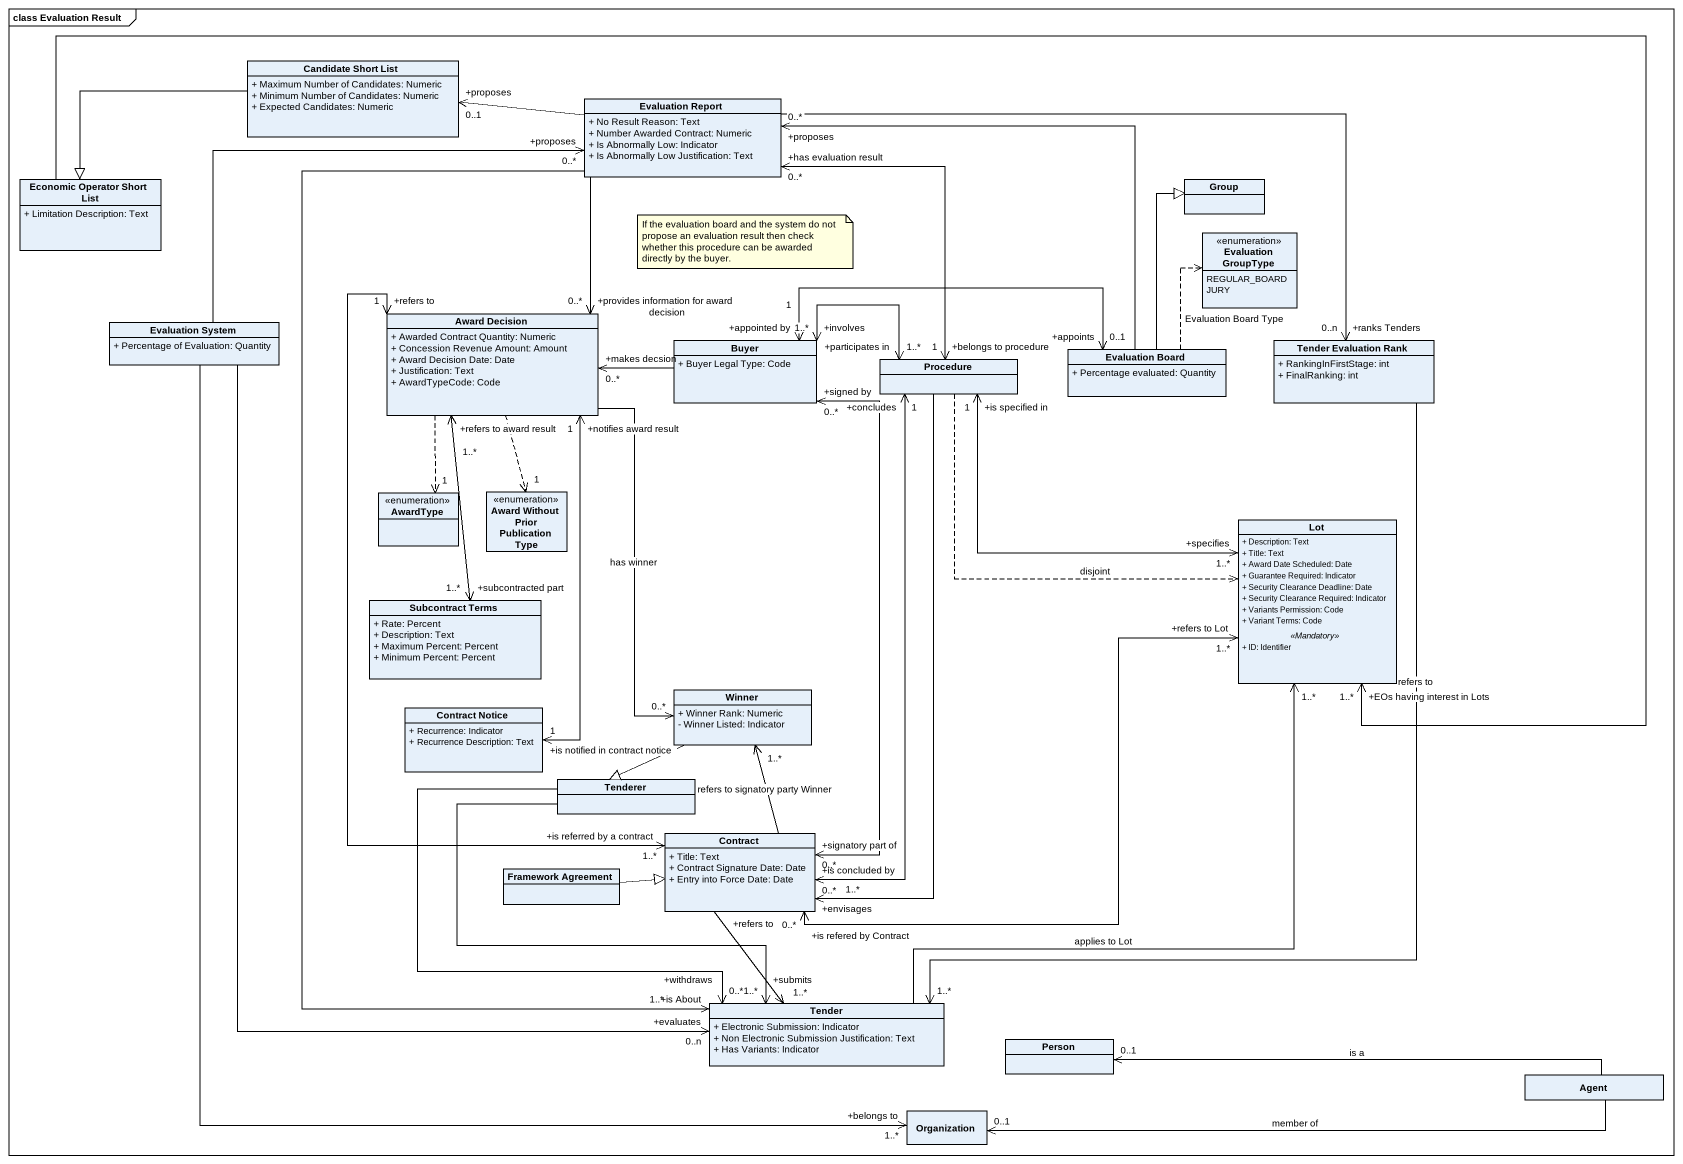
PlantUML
@startuml
mainframe class Evaluation Result
hide circle
hide empty members
skinparam classAttributeIconSize 0
class "Candidate Short List" as Candidate_Short_List {
  + Maximum Number of Candidates: Numeric
  + Minimum Number of Candidates: Numeric
  + Expected Candidates: Numeric
}
class "Evaluation Report" as Evaluation_Report {
  + No Result Reason: Text
  + Number Awarded Contract: Numeric
  + Is Abnormally Low: Indicator
  + Is Abnormally Low Justification: Text
}
class "Economic Operator Short List" as Economic_Operator_Short_List {
  + Limitation Description: Text
}
class "Group" as Group_
enum "Evaluation GroupType" as Evaluation_GroupType {
  REGULAR_BOARD
  JURY
}
class "Evaluation System" as Evaluation_System {
  + Percentage of Evaluation: Quantity
}
class "Award Decision" as Award_Decision {
  + Awarded Contract Quantity: Numeric
  + Concession Revenue Amount: Amount
  + Award Decision Date: Date
  + Justification: Text
  + AwardTypeCode: Code
}
class Buyer {
  + Buyer Legal Type: Code
}
class "Evaluation Board" as Evaluation_Board {
  + Percentage evaluated: Quantity
}
class "Tender Evaluation Rank" as Tender_Evaluation_Rank {
  + RankingInFirstStage: int
  + FinalRanking: int
}
class Procedure
enum AwardType
enum "Award Without Prior Publication Type" as Award_Without_Prior
class Lot {
  + Description: Text
  + Title: Text
  + Award Date Scheduled: Date
  + Guarantee Required: Indicator
  + Security Clearance Deadline: Date
  + Security Clearance Required: Indicator
  + Variants Permission: Code
  + Variant Terms: Code
  .. <<Mandatory>> ..
  + ID: Identifier
}
class "Subcontract Terms" as Subcontract_Terms {
  + Rate: Percent
  + Description: Text
  + Maximum Percent: Percent
  + Minimum Percent: Percent
}
class "Contract Notice" as Contract_Notice {
  + Recurrence: Indicator
  + Recurrence Description: Text
}
class Winner {
  + Winner Rank: Numeric
  - Winner Listed: Indicator
}
class Tenderer
class Contract {
  + Title: Text
  + Contract Signature Date: Date
  + Entry into Force Date: Date
}
class "Framework Agreement" as Framework_Agreement
class Tender {
  + Electronic Submission: Indicator
  + Non Electronic Submission Justification: Text
  + Has Variants: Indicator
}
class "Person" as Person_
class "Agent" as Agent_
class Organization
Candidate_Short_List -left-|> Economic_Operator_Short_List
Evaluation_Report -left-> "+proposes\n0..1" Candidate_Short_List
Evaluation_Report --> "+provides information for award decision\n0..*" Award_Decision
Evaluation_Report -right-> "+ranks Tenders\n0..n" Tender_Evaluation_Rank
Evaluation_Report --> "+is About\n1..*" Tender
Economic_Operator_Short_List -right-> "+EOs having interest in Lots\n1..*" Lot
Evaluation_System -right-> "+proposes\n0..*" Evaluation_Report
Evaluation_System --> "+evaluates\n0..n" Tender
Evaluation_System --> "+belongs to\n1..*" Organization
Award_Decision ..> "1" AwardType
Award_Decision ..> "1" Award_Without_Prior
Award_Decision --> "0..*" Winner : has winner
Buyer -left-> "+makes decsion\n0..*" Award_Decision
Buyer "+appointed by\n1" <-right-> "+appoints\n0..1" Evaluation_Board
Evaluation_Board -left-> "+proposes\n0..*" Evaluation_Report
Evaluation_Board -up-|> Group_
Evaluation_Board .up.> Evaluation_GroupType : Evaluation Board Type
Tender_Evaluation_Rank --> "1..*" Tender : refers to
Procedure "+belongs to procedure\n1" <-up-> "+has evaluation result\n0..*" Evaluation_Report
Procedure "+participates in\n1..*" <-left-> "+involves\n1..*" Buyer
Procedure ..> Lot : disjoint
Procedure "+is specified in\n1" <--> "+specifies\n1..*" Lot
Procedure "+concludes\n1" <--> "+is concluded by\n0..*" Contract
Procedure --> "+envisages\n1..*" Contract
Subcontract_Terms "+subcontracted part\n1..*" <-up-> "+refers to award result\n1..*" Award_Decision
Contract_Notice "+is notified in contract notice\n1" <-up-> "+notifies award result\n1" Award_Decision
Winner --|> Tenderer
Tenderer --> "+submits\n1..*" Tender
Tenderer --> "+withdraws\n0..*" Tender
Contract "+is referred by a contract\n1..*" <-up-> "+refers to\n1" Award_Decision
Contract "+signatory part of\n0..*" <-up-> "+signed by\n0..*" Buyer
Contract "+is refered by Contract\n0..*" <-right-> "+refers to Lot\n1..*" Lot
Contract -up-> "1..*" Winner : refers to signatory party Winner
Framework_Agreement -right-|> Contract
Tender -up-> "1..*" Lot : applies to Lot
Tender "1..*" <-up- "+refers to" Contract
Agent_ -left-> "0..1" Person_ : is a
Agent_ -left-> "0..1" Organization : member of
note as N1
  If the evaluation board and the system do not propose an evaluation result then check whether this procedure can be awarded directly by the buyer.
end note
@enduml
